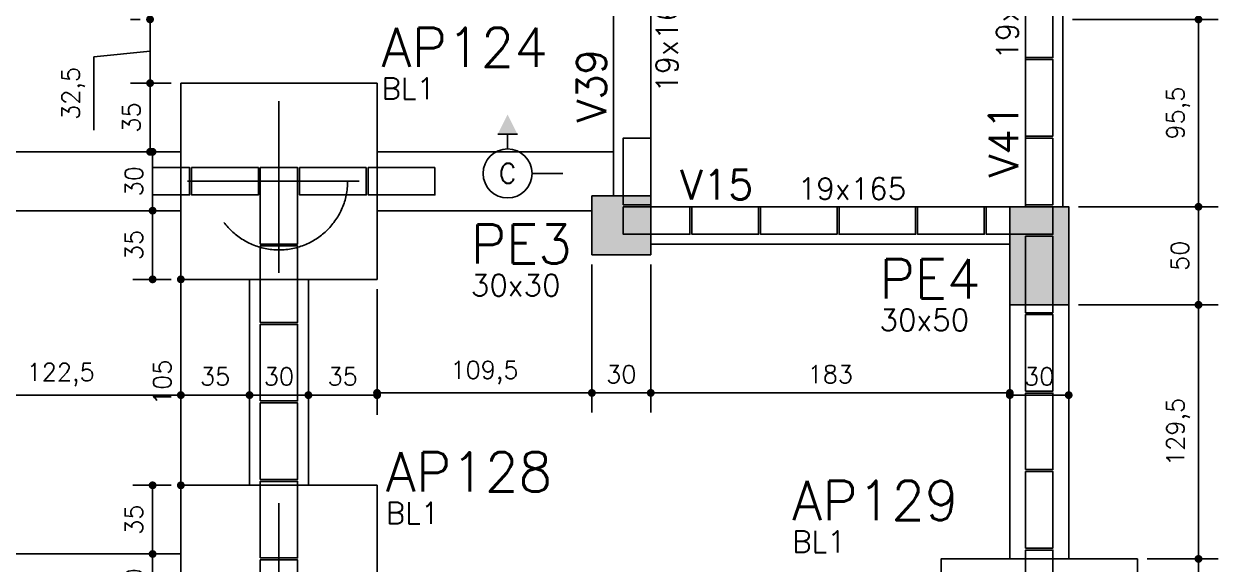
# Model space of a CAD drawing. Extents: x -15987 to 10953, y -16747 to -1189.
# Drawn here: x 2734 to 3343, y -15867 to -15591 of the extents above; entities that cross this region are included whole.
import ezdxf
from ezdxf.enums import TextEntityAlignment as Align

# ---------------------------------------------------------------- set-up
doc = ezdxf.new("R2010")
doc.units = 0
doc.header["$LTSCALE"] = 25
doc.linetypes.add('ESTILO_TQS_0001', pattern=[0.45, 0.3, -0.15])
doc.linetypes.add('ESTILO_TQS_0002', pattern=[0.4, 0.1, -0.3])
for name, color, linetype in [('228', 7, 'Continuous'), ('72', 7, 'Continuous'), ('BLOCO', 3, 'Continuous'), ('COTA', 1, 'Continuous'), ('ESTACA', 1, 'ESTILO_TQS_0002'), ('H2', 252, 'Continuous'), ('Linha_media', 4, 'Continuous'), ('P-D', 2, 'Continuous'), ('P-M', 5, 'Continuous'), ('PIL-N', 4, 'Continuous'), ('PROJ', 252, 'Continuous'), ('VIG-D', 2, 'Continuous'), ('VIG-N', 4, 'Continuous'), ('VIGA', 3, 'Continuous'), ('VIGAT', 3, 'ESTILO_TQS_0002')]:
    doc.layers.add(name, color=color, linetype=linetype)
doc.styles.add('COTA', font='romans.shx')
doc.styles.add('ROMANS', font='ROMANS')
doc.styles.get("Standard").update_dxf_attribs({"font": 'romans.shx'})
doc.dimstyles.new('forma', dxfattribs={"dimscale": 5, "dimtxt": 1.8, "dimasz": 0.8, "dimexe": 2, "dimexo": 1, "dimgap": 1, "dimtad": 1, "dimdec": 1, "dimzin": 9, "dimtxsty": 'COTA', "dimblk1": 'DOT', "dimblk2": 'DOT', "dimsah": 1, "dimcen": 0, "dimdle": 1, "dimclrd": 256, "dimclre": 256, "dimclrt": 2, "dimadec": 0, "dimazin": 0, "dimtfac": 1, "dimtdec": 0, "dimtmove": 0, "dimatfit": 3, "dimfxl": 1, "dimtolj": 1, "dimtzin": 0, "dimarcsym": 0})

# ---------------------------------------------------------------- blocks, each defined once
blk = doc.blocks.new('_EST70')
at = {"layer": 'ESTACA', "linetype": 'ESTILO_TQS_0002'}
for p, q in [((0, -1.333), (0, 1.333)), ((-1.333, 0), (1.333, 0))]:
    blk.add_line(p, q, dxfattribs=at)
blk.add_circle((0, 0), 1, dxfattribs=at)
blk = doc.blocks.new('INFERIOR')
at = {"layer": 'PROJ'}
for points in [[(30199.52, 8132.94), (30199.52, 8171.94), (30213.52, 8171.94), (30213.52, 8132.94), (30199.52, 8132.94)], [(30199.52, 8092.94), (30199.52, 8131.94), (30213.52, 8131.94), (30213.52, 8092.94), (30199.52, 8092.94)], [(30008.52, 8091.94), (30008.52, 8057.94), (29994.52, 8057.94), (29994.52, 8091.94), (30008.52, 8091.94)], [(30213.52, 8091.94), (30213.52, 8057.94), (30199.52, 8057.94), (30199.52, 8091.94), (30213.52, 8091.94)], [(29754.52, 8062.94), (29773.52, 8062.94), (29773.52, 8076.94), (29754.52, 8076.94), (29754.52, 8062.94)], [(29774.52, 8076.94), (29808.52, 8076.94), (29808.52, 8062.94), (29774.52, 8062.94), (29774.52, 8076.94)], [(29809.52, 8037.94), (29809.52, 8076.94), (29828.52, 8076.94), (29828.52, 8037.94), (29809.52, 8037.94)], [(29863.52, 8076.94), (29829.52, 8076.94), (29829.52, 8062.94), (29863.52, 8062.94), (29863.52, 8076.94)], [(29898.52, 8076.94), (29864.52, 8076.94), (29864.52, 8062.94), (29898.52, 8062.94), (29898.52, 8076.94)], [(29994.52, 8056.94), (30028.52, 8056.94), (30028.52, 8042.94), (29994.52, 8042.94), (29994.52, 8056.94)], [(30029.52, 8056.94), (30063.52, 8056.94), (30063.52, 8042.94), (30029.52, 8042.94), (30029.52, 8056.94)], [(30064.52, 8056.94), (30103.52, 8056.94), (30103.52, 8042.94), (30064.52, 8042.94), (30064.52, 8056.94)], [(30104.52, 8056.94), (30143.52, 8056.94), (30143.52, 8042.94), (30104.52, 8042.94), (30104.52, 8056.94)], [(30178.52, 8056.94), (30144.52, 8056.94), (30144.52, 8042.94), (30178.52, 8042.94), (30178.52, 8056.94)], [(30213.52, 8056.94), (30179.52, 8056.94), (30179.52, 8042.94), (30213.52, 8042.94), (30213.52, 8056.94)], [(30199.52, 8002.94), (30199.52, 8041.94), (30213.52, 8041.94), (30213.52, 8002.94), (30199.52, 8002.94)], [(29809.52, 7997.94), (29809.52, 8036.94), (29828.52, 8036.94), (29828.52, 7997.94), (29809.52, 7997.94)], [(30199.52, 7962.94), (30199.52, 8001.94), (30213.52, 8001.94), (30213.52, 7962.94), (30199.52, 7962.94)], [(29809.52, 7957.94), (29809.52, 7996.94), (29828.52, 7996.94), (29828.52, 7957.94), (29809.52, 7957.94)], [(30199.52, 7922.94), (30199.52, 7961.94), (30213.52, 7961.94), (30213.52, 7922.94), (30199.52, 7922.94)], [(29809.52, 7917.94), (29809.52, 7956.94), (29828.52, 7956.94), (29828.52, 7917.94), (29809.52, 7917.94)], [(30199.52, 7882.94), (30199.52, 7921.94), (30213.52, 7921.94), (30213.52, 7882.94), (30199.52, 7882.94)], [(29809.52, 7877.94), (29809.52, 7916.94), (29828.52, 7916.94), (29828.52, 7877.94), (29809.52, 7877.94)], [(29809.52, 7837.94), (29809.52, 7876.94), (29828.52, 7876.94), (29828.52, 7837.94), (29809.52, 7837.94)], [(30199.52, 7842.94), (30199.52, 7881.94), (30213.52, 7881.94), (30213.52, 7842.94), (30199.52, 7842.94)]]:
    blk.add_lwpolyline(points, dxfattribs=at)
blk = doc.blocks.new('seção_esq')
at = {"layer": 'Linha_media'}
for p, q in [((1, 4), (-1, 4)), ((0, 2.5), (0, 4)), ((5.62, 0), (2.5, 0))]:
    blk.add_line(p, q, dxfattribs=at)
blk.add_circle((0, 0), 2.5, dxfattribs=at)
blk.add_solid([(1, 4), (0, 6), (-1, 4)], dxfattribs=at)
blk = doc.blocks.new('atrib_seção')
at = {"layer": 'Linha_media', "style": 'ROMANS'}
blk.add_attdef('X', text='', height=2, dxfattribs=at).set_placement((0, 0), align=Align.MIDDLE)
blk = doc.blocks.new('_Dot')
at = {"color": 0, "linetype": 'ByBlock', "lineweight": -2}
blk.add_line((-0.5, 0), (-1, 0), dxfattribs=at)
at = {"color": 0, "linetype": 'ByBlock', "const_width": 0.5}
blk.add_lwpolyline([(-0.25, 0, 1), (0.25, 0, 1)], format="xyb", close=True, dxfattribs=at)
blk = doc.blocks.new('*D110')
at = {"layer": 'COTA', "lineweight": -2, "transparency": 16777216}
for p, q in [((3268.52, -15589.1), (3342.68, -15589.1)), ((3332.68, -15593.1), (3332.68, -15680.6)), ((3271.52, -15684.6), (3342.68, -15684.6))]:
    blk.add_line(p, q, dxfattribs=at)
at = {"layer": 'Defpoints', "color": 0, "transparency": 16777216}
for p in [(3263.52, -15589.1), (3266.52, -15684.6), (3332.68, -15684.6)]:
    blk.add_point(p, dxfattribs=at)
at = {"layer": 'COTA', "lineweight": -2, "transparency": 16777216, "xscale": 4, "yscale": 4, "zscale": 4}
for p, rotation in [((3332.68, -15589.1), 90), ((3332.68, -15684.6), 270)]:
    blk.add_blockref('_Dot', p, dxfattribs=dict(at, rotation=rotation))
at = {"layer": 'COTA', "color": 2, "transparency": 16777216, "insert": (3322.32, -15636.85), "char_height": 9, "attachment_point": 5, "rotation": 90, "style": 'COTA'}
blk.add_mtext('\\A1;95,5 ', dxfattribs=at)
blk = doc.blocks.new('*D111')
at = {"layer": 'COTA', "lineweight": -2, "transparency": 16777216}
for p, q in [((3271.52, -15684.6), (3342.68, -15684.6)), ((3332.68, -15688.6), (3332.68, -15730.6)), ((3271.52, -15734.6), (3342.68, -15734.6))]:
    blk.add_line(p, q, dxfattribs=at)
at = {"layer": 'Defpoints', "color": 0, "transparency": 16777216}
for p in [(3266.52, -15684.6), (3266.52, -15734.6), (3332.68, -15734.6)]:
    blk.add_point(p, dxfattribs=at)
at = {"layer": 'COTA', "lineweight": -2, "transparency": 16777216, "xscale": 4, "yscale": 4, "zscale": 4}
for p, rotation in [((3332.68, -15684.6), 90), ((3332.68, -15734.6), 270)]:
    blk.add_blockref('_Dot', p, dxfattribs=dict(at, rotation=rotation))
at = {"layer": 'COTA', "color": 2, "transparency": 16777216, "insert": (3323.18, -15709.6), "char_height": 9, "attachment_point": 5, "rotation": 90, "style": 'COTA'}
blk.add_mtext('\\A1;50 ', dxfattribs=at)
blk = doc.blocks.new('*D112')
at = {"layer": 'COTA', "lineweight": -2, "transparency": 16777216}
for p, q in [((3271.52, -15734.6), (3342.68, -15734.6)), ((3332.68, -15738.6), (3332.68, -15860.1)), ((3306.52, -15864.1), (3342.68, -15864.1))]:
    blk.add_line(p, q, dxfattribs=at)
at = {"layer": 'Defpoints', "color": 0, "transparency": 16777216}
for p in [(3266.52, -15734.6), (3301.52, -15864.1), (3332.68, -15864.1)]:
    blk.add_point(p, dxfattribs=at)
at = {"layer": 'COTA', "lineweight": -2, "transparency": 16777216, "xscale": 4, "yscale": 4, "zscale": 4}
for p, rotation in [((3332.68, -15734.6), 90), ((3332.68, -15864.1), 270)]:
    blk.add_blockref('_Dot', p, dxfattribs=dict(at, rotation=rotation))
at = {"layer": 'COTA', "color": 2, "transparency": 16777216, "insert": (3322.32, -15799.35), "char_height": 9, "attachment_point": 5, "rotation": 90, "style": 'COTA'}
blk.add_mtext('\\A1;129,5 ', dxfattribs=at)
blk = doc.blocks.new('*D113')
at = {"layer": 'COTA', "lineweight": -2, "transparency": 16777216}
for p, q in [((3306.52, -15864.1), (3342.68, -15864.1)), ((3332.68, -15868.1), (3332.68, -15960.1)), ((3306.52, -15964.1), (3342.68, -15964.1))]:
    blk.add_line(p, q, dxfattribs=at)
at = {"layer": 'Defpoints', "color": 0, "transparency": 16777216}
for p in [(3301.52, -15864.1), (3301.52, -15964.1), (3332.68, -15964.1)]:
    blk.add_point(p, dxfattribs=at)
at = {"layer": 'COTA', "lineweight": -2, "transparency": 16777216, "xscale": 4, "yscale": 4, "zscale": 4}
for p, rotation in [((3332.68, -15864.1), 90), ((3332.68, -15964.1), 270)]:
    blk.add_blockref('_Dot', p, dxfattribs=dict(at, rotation=rotation))
at = {"layer": 'COTA', "color": 2, "transparency": 16777216, "insert": (3323.18, -15914.1), "char_height": 9, "attachment_point": 5, "rotation": 90, "style": 'COTA'}
blk.add_mtext('\\A1;100 ', dxfattribs=at)
blk = doc.blocks.new('*D166')
at = {"layer": 'COTA', "lineweight": -2, "transparency": 16777216}
for p, q in [((2814.02, -15726.6), (2814.02, -15790.62)), ((2691.52, -15776.28), (2691.52, -15770.62)), ((2695.52, -15780.62), (2810.02, -15780.62))]:
    blk.add_line(p, q, dxfattribs=at)
at = {"layer": 'Defpoints', "color": 0, "transparency": 16777216}
for p in [(2814.02, -15721.6), (2691.52, -15781.28), (2814.02, -15780.62)]:
    blk.add_point(p, dxfattribs=at)
at = {"layer": 'COTA', "lineweight": -2, "transparency": 16777216, "xscale": 4, "yscale": 4, "zscale": 4, "rotation": 180}
blk.add_blockref('_Dot', (2691.52, -15780.62), dxfattribs=at)
at = {"layer": 'COTA', "lineweight": -2, "transparency": 16777216, "xscale": 4, "yscale": 4, "zscale": 4}
blk.add_blockref('_Dot', (2814.02, -15780.62), dxfattribs=at)
at = {"layer": 'COTA', "color": 2, "transparency": 16777216, "insert": (2752.77, -15770.26), "char_height": 9, "attachment_point": 5, "style": 'COTA'}
blk.add_mtext('\\A1;122,5 ', dxfattribs=at)
blk = doc.blocks.new('*D167')
at = {"layer": 'COTA', "lineweight": -2, "transparency": 16777216}
for p, q in [((2814.02, -15726.6), (2814.02, -15790.62)), ((2849.02, -15726.6), (2849.02, -15790.62)), ((2818.02, -15780.62), (2845.02, -15780.62))]:
    blk.add_line(p, q, dxfattribs=at)
at = {"layer": 'Defpoints', "color": 0, "transparency": 16777216}
for p in [(2814.02, -15721.6), (2849.02, -15721.6), (2849.02, -15780.62)]:
    blk.add_point(p, dxfattribs=at)
at = {"layer": 'COTA', "lineweight": -2, "transparency": 16777216, "xscale": 4, "yscale": 4, "zscale": 4, "rotation": 180}
blk.add_blockref('_Dot', (2814.02, -15780.62), dxfattribs=at)
at = {"layer": 'COTA', "lineweight": -2, "transparency": 16777216, "xscale": 4, "yscale": 4, "zscale": 4}
blk.add_blockref('_Dot', (2849.02, -15780.62), dxfattribs=at)
at = {"layer": 'COTA', "color": 2, "transparency": 16777216, "insert": (2831.52, -15771.12), "char_height": 9, "attachment_point": 5, "style": 'COTA'}
blk.add_mtext('\\A1;35 ', dxfattribs=at)
blk = doc.blocks.new('*D168')
at = {"layer": 'COTA', "lineweight": -2, "transparency": 16777216}
for p, q in [((2849.02, -15726.6), (2849.02, -15790.62)), ((2879.02, -15726.6), (2879.02, -15790.62)), ((2853.02, -15780.62), (2875.02, -15780.62))]:
    blk.add_line(p, q, dxfattribs=at)
at = {"layer": 'Defpoints', "color": 0, "transparency": 16777216}
for p in [(2849.02, -15721.6), (2879.02, -15721.6), (2879.02, -15780.62)]:
    blk.add_point(p, dxfattribs=at)
at = {"layer": 'COTA', "lineweight": -2, "transparency": 16777216, "xscale": 4, "yscale": 4, "zscale": 4, "rotation": 180}
blk.add_blockref('_Dot', (2849.02, -15780.62), dxfattribs=at)
at = {"layer": 'COTA', "lineweight": -2, "transparency": 16777216, "xscale": 4, "yscale": 4, "zscale": 4}
blk.add_blockref('_Dot', (2879.02, -15780.62), dxfattribs=at)
at = {"layer": 'COTA', "color": 2, "transparency": 16777216, "insert": (2864.02, -15771.12), "char_height": 9, "attachment_point": 5, "style": 'COTA'}
blk.add_mtext('\\A1;30 ', dxfattribs=at)
blk = doc.blocks.new('*D169')
at = {"layer": 'COTA', "lineweight": -2, "transparency": 16777216}
for p, q in [((2879.02, -15726.6), (2879.02, -15790.62)), ((2914.02, -15726.6), (2914.02, -15790.62)), ((2883.02, -15780.62), (2910.02, -15780.62))]:
    blk.add_line(p, q, dxfattribs=at)
at = {"layer": 'Defpoints', "color": 0, "transparency": 16777216}
for p in [(2879.02, -15721.6), (2914.02, -15721.6), (2914.02, -15780.62)]:
    blk.add_point(p, dxfattribs=at)
at = {"layer": 'COTA', "lineweight": -2, "transparency": 16777216, "xscale": 4, "yscale": 4, "zscale": 4, "rotation": 180}
blk.add_blockref('_Dot', (2879.02, -15780.62), dxfattribs=at)
at = {"layer": 'COTA', "lineweight": -2, "transparency": 16777216, "xscale": 4, "yscale": 4, "zscale": 4}
blk.add_blockref('_Dot', (2914.02, -15780.62), dxfattribs=at)
at = {"layer": 'COTA', "color": 2, "transparency": 16777216, "insert": (2896.52, -15771.12), "char_height": 9, "attachment_point": 5, "style": 'COTA'}
blk.add_mtext('\\A1;35 ', dxfattribs=at)
blk = doc.blocks.new('*D170')
at = {"layer": 'COTA', "lineweight": -2, "transparency": 16777216}
for p, q in [((3236.52, -15776.26), (3236.52, -15770.62)), ((3240.52, -15780.62), (3262.52, -15780.62)), ((3266.52, -15784.67), (3266.52, -15790.62))]:
    blk.add_line(p, q, dxfattribs=at)
at = {"layer": 'Defpoints', "color": 0, "transparency": 16777216}
for p in [(3236.52, -15781.26), (3266.52, -15779.67), (3266.52, -15780.62)]:
    blk.add_point(p, dxfattribs=at)
at = {"layer": 'COTA', "lineweight": -2, "transparency": 16777216, "xscale": 4, "yscale": 4, "zscale": 4, "rotation": 180}
blk.add_blockref('_Dot', (3236.52, -15780.62), dxfattribs=at)
at = {"layer": 'COTA', "lineweight": -2, "transparency": 16777216, "xscale": 4, "yscale": 4, "zscale": 4}
blk.add_blockref('_Dot', (3266.52, -15780.62), dxfattribs=at)
at = {"layer": 'COTA', "color": 2, "transparency": 16777216, "insert": (3251.52, -15771.12), "char_height": 9, "attachment_point": 5, "style": 'COTA'}
blk.add_mtext('\\A1;30 ', dxfattribs=at)
blk = doc.blocks.new('*D201')
at = {"layer": 'COTA', "lineweight": -2, "transparency": 16777216}
for p, q in [((3023.52, -15714.1), (3023.52, -15789.5)), ((2914.02, -15726.6), (2914.02, -15789.5)), ((2918.02, -15779.5), (3019.52, -15779.5))]:
    blk.add_line(p, q, dxfattribs=at)
at = {"layer": 'Defpoints', "color": 0, "transparency": 16777216}
for p in [(3023.52, -15709.1), (2914.02, -15721.6), (3023.52, -15779.5)]:
    blk.add_point(p, dxfattribs=at)
at = {"layer": 'COTA', "lineweight": -2, "transparency": 16777216, "xscale": 4, "yscale": 4, "zscale": 4, "rotation": 180}
blk.add_blockref('_Dot', (2914.02, -15779.5), dxfattribs=at)
at = {"layer": 'COTA', "lineweight": -2, "transparency": 16777216, "xscale": 4, "yscale": 4, "zscale": 4}
blk.add_blockref('_Dot', (3023.52, -15779.5), dxfattribs=at)
at = {"layer": 'COTA', "color": 2, "transparency": 16777216, "insert": (2968.77, -15769.14), "char_height": 9, "attachment_point": 5, "style": 'COTA'}
blk.add_mtext('\\A1;109,5 ', dxfattribs=at)
blk = doc.blocks.new('*D202')
at = {"layer": 'COTA', "lineweight": -2, "transparency": 16777216}
for p, q in [((3023.52, -15714.1), (3023.52, -15789.5)), ((3053.52, -15714.1), (3053.52, -15789.5)), ((3027.52, -15779.5), (3049.52, -15779.5))]:
    blk.add_line(p, q, dxfattribs=at)
at = {"layer": 'Defpoints', "color": 0, "transparency": 16777216}
for p in [(3023.52, -15709.1), (3053.52, -15709.1), (3053.52, -15779.5)]:
    blk.add_point(p, dxfattribs=at)
at = {"layer": 'COTA', "lineweight": -2, "transparency": 16777216, "xscale": 4, "yscale": 4, "zscale": 4, "rotation": 180}
blk.add_blockref('_Dot', (3023.52, -15779.5), dxfattribs=at)
at = {"layer": 'COTA', "lineweight": -2, "transparency": 16777216, "xscale": 4, "yscale": 4, "zscale": 4}
blk.add_blockref('_Dot', (3053.52, -15779.5), dxfattribs=at)
at = {"layer": 'COTA', "color": 2, "transparency": 16777216, "insert": (3038.52, -15770), "char_height": 9, "attachment_point": 5, "style": 'COTA'}
blk.add_mtext('\\A1;30 ', dxfattribs=at)
blk = doc.blocks.new('*D203')
at = {"layer": 'COTA', "lineweight": -2, "transparency": 16777216}
for p, q in [((3053.52, -15714.1), (3053.52, -15789.5)), ((3236.52, -15739.6), (3236.52, -15789.5)), ((3057.52, -15779.5), (3232.52, -15779.5))]:
    blk.add_line(p, q, dxfattribs=at)
at = {"layer": 'Defpoints', "color": 0, "transparency": 16777216}
for p in [(3053.52, -15709.1), (3236.52, -15734.6), (3236.52, -15779.5)]:
    blk.add_point(p, dxfattribs=at)
at = {"layer": 'COTA', "lineweight": -2, "transparency": 16777216, "xscale": 4, "yscale": 4, "zscale": 4, "rotation": 180}
blk.add_blockref('_Dot', (3053.52, -15779.5), dxfattribs=at)
at = {"layer": 'COTA', "lineweight": -2, "transparency": 16777216, "xscale": 4, "yscale": 4, "zscale": 4}
blk.add_blockref('_Dot', (3236.52, -15779.5), dxfattribs=at)
at = {"layer": 'COTA', "color": 2, "transparency": 16777216, "insert": (3145.02, -15770), "char_height": 9, "attachment_point": 5, "style": 'COTA'}
blk.add_mtext('\\A1;183 ', dxfattribs=at)
blk = doc.blocks.new('*D206')
at = {"layer": 'COTA', "lineweight": -2, "transparency": 16777216}
for p, q in [((2809.02, -15656.6), (2789.61, -15656.6)), ((2799.61, -15660.6), (2799.61, -15682.6)), ((2809.02, -15686.6), (2789.61, -15686.6))]:
    blk.add_line(p, q, dxfattribs=at)
at = {"layer": 'Defpoints', "color": 0, "transparency": 16777216}
for p in [(2814.02, -15656.6), (2799.61, -15686.6), (2814.02, -15686.6)]:
    blk.add_point(p, dxfattribs=at)
at = {"layer": 'COTA', "lineweight": -2, "transparency": 16777216, "xscale": 4, "yscale": 4, "zscale": 4}
for p, rotation in [((2799.61, -15656.6), 90), ((2799.61, -15686.6), 270)]:
    blk.add_blockref('_Dot', p, dxfattribs=dict(at, rotation=rotation))
at = {"layer": 'COTA', "color": 2, "transparency": 16777216, "insert": (2790.11, -15671.6), "char_height": 9, "attachment_point": 5, "rotation": 90, "style": 'COTA'}
blk.add_mtext('\\A1;30 ', dxfattribs=at)
blk = doc.blocks.new('*D207')
at = {"layer": 'COTA', "lineweight": -2, "transparency": 16777216}
for p, q in [((2809.02, -15686.6), (2789.61, -15686.6)), ((2799.61, -15690.6), (2799.61, -15717.6)), ((2809.02, -15721.6), (2789.61, -15721.6))]:
    blk.add_line(p, q, dxfattribs=at)
at = {"layer": 'Defpoints', "color": 0, "transparency": 16777216}
for p in [(2814.02, -15686.6), (2799.61, -15721.6), (2814.02, -15721.6)]:
    blk.add_point(p, dxfattribs=at)
at = {"layer": 'COTA', "lineweight": -2, "transparency": 16777216, "xscale": 4, "yscale": 4, "zscale": 4}
for p, rotation in [((2799.61, -15686.6), 90), ((2799.61, -15721.6), 270)]:
    blk.add_blockref('_Dot', p, dxfattribs=dict(at, rotation=rotation))
at = {"layer": 'COTA', "color": 2, "transparency": 16777216, "insert": (2790.11, -15704.1), "char_height": 9, "attachment_point": 5, "rotation": 90, "style": 'COTA'}
blk.add_mtext('\\A1;35 ', dxfattribs=at)
blk = doc.blocks.new('*D208')
at = {"layer": 'COTA', "lineweight": -2, "transparency": 16777216}
for p, q in [((2809.02, -15721.6), (2804.02, -15721.6)), ((2814.02, -15725.6), (2814.02, -15822.6)), ((2809.02, -15826.6), (2804.02, -15826.6))]:
    blk.add_line(p, q, dxfattribs=at)
at = {"layer": 'Defpoints', "color": 0, "transparency": 16777216}
for p in [(2814.02, -15721.6), (2814.02, -15826.6), (2814.02, -15826.6)]:
    blk.add_point(p, dxfattribs=at)
at = {"layer": 'COTA', "lineweight": -2, "transparency": 16777216, "xscale": 4, "yscale": 4, "zscale": 4}
for p, rotation in [((2814.02, -15721.6), 90), ((2814.02, -15826.6), 270)]:
    blk.add_blockref('_Dot', p, dxfattribs=dict(at, rotation=rotation))
at = {"layer": 'COTA', "color": 2, "transparency": 16777216, "insert": (2804.52, -15774.1), "char_height": 9, "attachment_point": 5, "rotation": 90, "style": 'COTA'}
blk.add_mtext('\\A1;105 ', dxfattribs=at)
blk = doc.blocks.new('*D209')
at = {"layer": 'COTA', "lineweight": -2, "transparency": 16777216}
for p, q in [((2809.02, -15826.6), (2789.61, -15826.6)), ((2799.61, -15830.6), (2799.61, -15857.6)), ((2809.02, -15861.6), (2789.61, -15861.6))]:
    blk.add_line(p, q, dxfattribs=at)
at = {"layer": 'Defpoints', "color": 0, "transparency": 16777216}
for p in [(2814.02, -15826.6), (2799.61, -15861.6), (2814.02, -15861.6)]:
    blk.add_point(p, dxfattribs=at)
at = {"layer": 'COTA', "lineweight": -2, "transparency": 16777216, "xscale": 4, "yscale": 4, "zscale": 4}
for p, rotation in [((2799.61, -15826.6), 90), ((2799.61, -15861.6), 270)]:
    blk.add_blockref('_Dot', p, dxfattribs=dict(at, rotation=rotation))
at = {"layer": 'COTA', "color": 2, "transparency": 16777216, "insert": (2790.11, -15844.1), "char_height": 9, "attachment_point": 5, "rotation": 90, "style": 'COTA'}
blk.add_mtext('\\A1;35 ', dxfattribs=at)
blk = doc.blocks.new('*D210')
at = {"layer": 'COTA', "lineweight": -2, "transparency": 16777216}
for p, q in [((2809.02, -15861.6), (2789.61, -15861.6)), ((2799.61, -15865.6), (2799.61, -15887.6)), ((2809.02, -15891.6), (2789.61, -15891.6))]:
    blk.add_line(p, q, dxfattribs=at)
at = {"layer": 'Defpoints', "color": 0, "transparency": 16777216}
for p in [(2814.02, -15861.6), (2799.61, -15891.6), (2814.02, -15891.6)]:
    blk.add_point(p, dxfattribs=at)
at = {"layer": 'COTA', "lineweight": -2, "transparency": 16777216, "xscale": 4, "yscale": 4, "zscale": 4}
for p, rotation in [((2799.61, -15861.6), 90), ((2799.61, -15891.6), 270)]:
    blk.add_blockref('_Dot', p, dxfattribs=dict(at, rotation=rotation))
at = {"layer": 'COTA', "color": 2, "transparency": 16777216, "insert": (2790.11, -15876.6), "char_height": 9, "attachment_point": 5, "rotation": 90, "style": 'COTA'}
blk.add_mtext('\\A1;30 ', dxfattribs=at)
blk = doc.blocks.new('*D478')
at = {"layer": 'COTA', "lineweight": -2, "transparency": 16777216}
for p, q in [((2809.02, -15621.6), (2788.32, -15621.6)), ((2798.32, -15652.6), (2798.32, -15625.6)), ((2809.02, -15656.6), (2788.32, -15656.6))]:
    blk.add_line(p, q, dxfattribs=at)
at = {"layer": 'Defpoints', "color": 0, "transparency": 16777216}
for p in [(2798.32, -15621.6), (2814.02, -15621.6), (2814.02, -15656.6)]:
    blk.add_point(p, dxfattribs=at)
at = {"layer": 'COTA', "lineweight": -2, "transparency": 16777216, "xscale": 4, "yscale": 4, "zscale": 4}
for p, rotation in [((2798.32, -15621.6), 90), ((2798.32, -15656.6), 270)]:
    blk.add_blockref('_Dot', p, dxfattribs=dict(at, rotation=rotation))
at = {"layer": 'COTA', "color": 2, "transparency": 16777216, "insert": (2788.82, -15639.1), "char_height": 9, "attachment_point": 5, "rotation": 90, "style": 'COTA'}
blk.add_mtext('\\A1;35 ', dxfattribs=at)
blk = doc.blocks.new('*D479')
at = {"layer": 'COTA', "lineweight": -2, "transparency": 16777216}
for p, q in [((2793.34, -15589.08), (2788.32, -15589.08)), ((2798.32, -15617.6), (2798.32, -15593.08)), ((2798.32, -15605.34), (2769.65, -15608.1)), ((2769.65, -15608.1), (2769.65, -15645.53)), ((2809.02, -15621.6), (2788.32, -15621.6))]:
    blk.add_line(p, q, dxfattribs=at)
at = {"layer": 'Defpoints', "color": 0, "transparency": 16777216}
for p in [(2798.32, -15589.08), (2798.34, -15589.08), (2814.02, -15621.6)]:
    blk.add_point(p, dxfattribs=at)
at = {"layer": 'COTA', "lineweight": -2, "transparency": 16777216, "xscale": 4, "yscale": 4, "zscale": 4}
for p, rotation in [((2798.32, -15589.08), 90), ((2798.32, -15621.6), 270)]:
    blk.add_blockref('_Dot', p, dxfattribs=dict(at, rotation=rotation))
at = {"layer": 'COTA', "color": 2, "transparency": 16777216, "insert": (2759.29, -15626.81), "char_height": 9, "attachment_point": 5, "rotation": 90, "style": 'COTA'}
blk.add_mtext('\\A1;32,5 ', dxfattribs=at)

msp = doc.modelspace()

# ---------------------------------------------------------------- hatches: boundary and pattern name
at = {"layer": 'H2'}
for points in [[(3023.52, -15709.1), (3053.52, -15709.1), (3053.52, -15679.1), (3023.52, -15679.1)], [(3236.52, -15734.6), (3266.52, -15734.6), (3266.52, -15684.6), (3236.52, -15684.6)]]:
    msp.add_hatch(color=256, dxfattribs=at).paths.add_polyline_path(points)

# ---------------------------------------------------------------- linework, layer by layer
at = {"layer": 'BLOCO', "linetype": 'Continuous'}
for points in [[(2814.02, -15721.6), (2914.02, -15721.6), (2914.02, -15621.6), (2814.02, -15621.6), (2814.02, -15721.6)], [(2814.02, -15926.6), (2914.02, -15926.6), (2914.02, -15826.6), (2814.02, -15826.6), (2814.02, -15926.6)], [(3201.52, -15964.1), (3301.52, -15964.1), (3301.52, -15864.1), (3201.52, -15864.1), (3201.52, -15964.1)]]:
    msp.add_lwpolyline(points, dxfattribs=at)
at = {"layer": 'P-M', "linetype": 'Continuous'}
for points in [[(3023.52, -15709.1), (3053.52, -15709.1), (3053.52, -15679.1), (3023.52, -15679.1), (3023.52, -15709.1)], [(3236.52, -15734.6), (3266.52, -15734.6), (3266.52, -15684.6), (3236.52, -15684.6), (3236.52, -15734.6)]]:
    msp.add_lwpolyline(points, dxfattribs=at)
at = {"layer": 'VIGA'}
for p, q in [((3263.52, -15684.6), (3263.52, -15493.6)), ((3034.52, -15524.1), (3034.52, -15656.6)), ((2814.02, -15656.6), (2681.52, -15656.6)), ((3034.52, -15656.6), (2914.02, -15656.6)), ((3034.52, -15679.1), (3034.52, -15656.6)), ((3034.52, -15671.6), (3034.52, -15679.1)), ((2691.52, -15686.6), (2814.02, -15686.6)), ((2914.02, -15686.6), (3023.52, -15686.6)), ((3053.52, -15703.6), (3236.52, -15703.6)), ((2849.02, -15721.6), (2849.02, -15826.6)), ((2879.02, -15826.6), (2879.02, -15721.6)), ((3236.52, -15734.6), (3236.52, -15864.1)), ((3266.52, -15864.1), (3266.52, -15734.6)), ((2814.02, -15861.6), (2691.52, -15861.6))]:
    msp.add_line(p, q, dxfattribs=at)
for points in [[(3244.52, -15684.6), (3263.52, -15684.6), (3263.52, -15493.6), (3244.52, -15493.6)], [(3034.52, -15499.1), (3053.52, -15499.1), (3053.52, -15679.1), (3034.52, -15679.1)], [(3053.52, -15684.6), (3236.52, -15684.6), (3236.52, -15703.6), (3053.52, -15703.6)]]:
    msp.add_lwpolyline(points, close=True, dxfattribs=at)
at = {"layer": 'VIGAT', "linetype": 'ESTILO_TQS_0001'}
for p, q in [((3244.52, -15493.6), (3244.52, -15684.6)), ((3053.52, -15671.6), (3053.52, -15506.6)), ((3053.52, -15679.1), (3053.52, -15671.6)), ((3236.52, -15684.6), (3053.52, -15684.6))]:
    msp.add_line(p, q, dxfattribs=at)

# ---------------------------------------------------------------- block references
at = {"layer": '228', "linetype": 'Continuous', "xscale": 35, "yscale": 35}
for p in [(2864.02, -15671.6), (2864.02, -15876.6)]:
    msp.add_blockref('_EST70', p, dxfattribs=at)
at = {"layer": 'COTA'}
msp.add_blockref('INFERIOR', (-26955.01, -23741.54), dxfattribs=at)
at = {"layer": 'COTA', "xscale": 5, "yscale": 5, "zscale": 5}
msp.add_blockref('seção_esq', (2980.56, -15667.6), dxfattribs=at)
msp.add_blockref('atrib_seção', (2980.56, -15667.6), dxfattribs=at).add_auto_attribs({'X': 'C'})

# ---------------------------------------------------------------- texts
at = {"layer": '72', "linetype": 'Continuous'}
for s, p in [('AP124', (2916.23, -15613.34)), ('AP128', (2918.41, -15829.76)), ('AP129', (3125.53, -15844.29))]:
    msp.add_text(s, height=20, dxfattribs=at).set_placement(p)
at = {"layer": 'P-D', "linetype": 'Continuous'}
for s, p in [('BL1', (2916.23, -15629.84)), ('30x30', (2961.83, -15730.1)), ('30x50', (3170.09, -15747.79)), ('BL1', (2918.41, -15846.26)), ('BL1', (3125.53, -15860.79))]:
    msp.add_text(s, height=11, dxfattribs=at).set_placement(p)
at = {"layer": 'PIL-N', "linetype": 'Continuous'}
for s, p in [('PE3', (2961.83, -15713.6)), ('PE4', (3170.09, -15731.29))]:
    msp.add_text(s, height=20, dxfattribs=at).set_placement(p)
at = {"layer": 'VIG-D', "linetype": 'Continuous'}
for p in [(3240.77, -15609.6), (3067.27, -15626.51)]:
    msp.add_text('19x165', height=11, rotation=90, dxfattribs=at).set_placement(p)
msp.add_text('19x165', height=11, dxfattribs=at).set_placement((3128.52, -15680.85))
at = {"layer": 'VIG-N', "linetype": 'Continuous'}
for s, p in [('V39', (3030.77, -15641.6)), ('V41', (3240.77, -15669.6))]:
    msp.add_text(s, height=15, rotation=90, dxfattribs=at).set_placement(p)
msp.add_text('V15', height=15, dxfattribs=at).set_placement((3068.52, -15680.85))

# ---------------------------------------------------------------- dimensions: what is measured, and where the dimension line sits
at = {"layer": 'COTA'}
dim = msp.add_linear_dim(base=(2798.32, -15589.08), p1=(2814.02, -15621.6), p2=(2798.34, -15589.08), angle=90, dimstyle='forma', override={"dimpost": ' ', "dimtmove": 1}, dxfattribs=at)
dim.commit()
dim.dimension.update_dxf_attribs({"geometry": '*D479', "text_midpoint": (2769.65, -15613.1), "dimtype": 128})
for base, p1, p2, override, picture, middle in [((3332.68, -15684.6), (3263.52, -15589.1), (3266.52, -15684.6), {"dimpost": ' ', "dimtmove": 1}, '*D110', (3322.32, -15636.85)), ((2798.32, -15621.6), (2814.02, -15656.6), (2814.02, -15621.6), {"dimpost": ' '}, '*D478', (2788.82, -15639.1)), ((2799.61, -15686.6), (2814.02, -15656.6), (2814.02, -15686.6), {"dimpost": ' ', "dimtmove": 1}, '*D206', (2790.11, -15671.6)), ((2799.61, -15721.6), (2814.02, -15686.6), (2814.02, -15721.6), {"dimpost": ' ', "dimtmove": 1}, '*D207', (2790.11, -15704.1)), ((3332.68, -15734.6), (3266.52, -15684.6), (3266.52, -15734.6), {"dimpost": ' ', "dimtmove": 1}, '*D111', (3323.18, -15709.6)), ((2814.02, -15826.6), (2814.02, -15721.6), (2814.02, -15826.6), {"dimpost": ' ', "dimtmove": 1}, '*D208', (2804.52, -15774.1)), ((3332.68, -15864.1), (3266.52, -15734.6), (3301.52, -15864.1), {"dimpost": ' ', "dimtmove": 1}, '*D112', (3322.32, -15799.35)), ((2799.61, -15861.6), (2814.02, -15826.6), (2814.02, -15861.6), {"dimpost": ' ', "dimtmove": 1}, '*D209', (2790.11, -15844.1)), ((2799.61, -15891.6), (2814.02, -15861.6), (2814.02, -15891.6), {"dimpost": ' ', "dimtmove": 1}, '*D210', (2790.11, -15876.6)), ((3332.68, -15964.1), (3301.52, -15864.1), (3301.52, -15964.1), {"dimpost": ' ', "dimtmove": 1}, '*D113', (3323.18, -15914.1))]:
    dim = msp.add_linear_dim(base=base, p1=p1, p2=p2, angle=90, dimstyle='forma', override=override, dxfattribs=at)
    dim.commit()
    dim.dimension.update_dxf_attribs({"geometry": picture, "text_midpoint": middle})
for base, p1, p2, override, picture, middle in [((3023.52, -15779.5), (2914.02, -15721.6), (3023.52, -15709.1), {"dimpost": ' '}, '*D201', (2968.77, -15769.14)), ((3053.52, -15779.5), (3023.52, -15709.1), (3053.52, -15709.1), {"dimpost": ' ', "dimtmove": 1}, '*D202', (3038.52, -15770)), ((3236.52, -15779.5), (3053.52, -15709.1), (3236.52, -15734.6), {"dimpost": ' ', "dimtmove": 1}, '*D203', (3145.02, -15770)), ((2814.02, -15780.62), (2691.52, -15781.28), (2814.02, -15721.6), {"dimpost": ' ', "dimtmove": 1}, '*D166', (2752.77, -15770.26)), ((2849.02, -15780.62), (2814.02, -15721.6), (2849.02, -15721.6), {"dimpost": ' ', "dimtmove": 1}, '*D167', (2831.52, -15771.12)), ((2879.02, -15780.62), (2849.02, -15721.6), (2879.02, -15721.6), {"dimpost": ' ', "dimtmove": 1}, '*D168', (2864.02, -15771.12)), ((2914.02, -15780.62), (2879.02, -15721.6), (2914.02, -15721.6), {"dimpost": ' ', "dimtmove": 1}, '*D169', (2896.52, -15771.12)), ((3266.52, -15780.62), (3236.52, -15781.26), (3266.52, -15779.67), {"dimpost": ' ', "dimtmove": 1}, '*D170', (3251.52, -15771.12))]:
    dim = msp.add_linear_dim(base=base, p1=p1, p2=p2, dimstyle='forma', override=override, dxfattribs=at)
    dim.commit()
    dim.dimension.update_dxf_attribs({"geometry": picture, "text_midpoint": middle})

doc.saveas('drawing.dxf')
